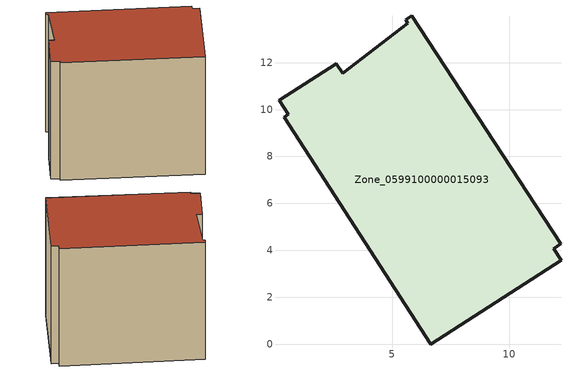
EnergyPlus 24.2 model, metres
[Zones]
Zone_0599100000015093
 floor ground (C_G): 5.83,13.99 12.2,4.28 11.89,4.07 12.2,3.58 6.64,0 0.4,9.67 0.56,9.79 0.17,10.4 2.62,11.96 2.88,11.56 5.67,13.69 5.58,13.84 z0
 wall outside (C_F): 5.83,13.99 5.58,13.84 5.67,13.69 2.88,11.56 2.62,11.96 0.17,10.4 0.56,9.79 0.4,9.67 6.64,0 12.2,3.58 11.89,4.07 12.2,4.28 5.83,13.99 z0:11.4
 roof outside (C_R): 12.2,4.28 5.83,13.99 5.58,13.84 5.67,13.69 2.88,11.56 2.62,11.96 0.17,10.4 0.56,9.79 0.4,9.67 6.64,0 12.2,3.58 11.89,4.07 z11.4
[BUILDING]
Pand.0599100000015093: North Axis=0; Terrain=City; Loads Convergence Tolerance Value=0.04; Temperature Convergence Tolerance Value=0.4; Solar Distribution=FullExterior; Maximum Number of Warmup Days=25; Minimum Number of Warmup Days=1
[Site:Location]
Rotterdam.The.Hague.AP_ZH_NLD Design_Conditions: Latitude=51.96; Longitude=4.45; Time Zone=1; Elevation=-4.5
[SITE:GROUNDTEMPERATURE:BUILDINGSURFACE]
18, 18, 18, 18, 18, 18, 18, 18, 18, 18, 18, 18
[MATERIAL] Thermal Absorptance=0.9; Solar Absorptance=0.7; Visible Absorptance=0.7
Name | Roughness | Thickness | Conductivity | Density | Specific Heat
G.TI.1946 | MediumSmooth | 0.15 | 1 | 540 | 1210
F.TI.1946 | Rough | 0.3 | 0.857143 | 1920 | 840
R.TI.1946 | MediumRough | 0.2 | 0.1 | 1500 | 1000
[CONSTRUCTION]
C_G: G.TI.1946
C_F: F.TI.1946
C_R: R.TI.1946
[ZONE]
Zone_0599100000015093: Type=1; Multiplier=1; Ceiling Height=Autocalculate; Volume=Autocalculate; Floor Area=autocalculate; Part of Total Floor Area=Yes
[ZONEINFILTRATION:DESIGNFLOWRATE]
Infil_Zone_0599100000015093: Zone or ZoneList or Space or SpaceList=Zone_0599100000015093; Schedule=AlwaysOn; Design Flow Rate Calculation Method=Flow/Area; Flow Rate per Floor Area=0.003; Constant Term Coefficient=1; Temperature Term Coefficient=0; Velocity Term Coefficient=0; Velocity Squared Term Coefficient=0
[HVACTEMPLATE:ZONE:IDEALLOADSAIRSYSTEM]
Zone_0599100000015093: Maximum Heating Supply Air Temperature=50; Minimum Cooling Supply Air Temperature=13; Maximum Heating Supply Air Humidity Ratio=0.0156; Minimum Cooling Supply Air Humidity Ratio=0.0077; Heating Limit=NoLimit; Cooling Limit=NoLimit; Dehumidification Control Type=ConstantSensibleHeatRatio; Cooling Sensible Heat Ratio=0.7; Dehumidification Setpoint=60; Humidification Control Type=None; Humidification Setpoint=30; Outdoor Air Method=None; Outdoor Air Flow Rate per Person=0.00944; Outdoor Air Flow Rate per Zone Floor Area=0; Outdoor Air Flow Rate per Zone=0; Demand Controlled Ventilation Type=None; Outdoor Air Economizer Type=NoEconomizer; Heat Recovery Type=None; Sensible Heat Recovery Effectiveness=0.7; Latent Heat Recovery Effectiveness=0.65
[ZONECONTROL:THERMOSTAT]
ThermostatControl_Zone_0599100000015093: Zone or ZoneList=Zone_0599100000015093; Control Type Schedule=DualSetpointControlType; Control 1=Thermostat_Zone_0599100000015093; Temperature Difference Between Cutout And Setpoint=0
[THERMOSTATSETPOINT:DUALSETPOINT]
Thermostat_Zone_0599100000015093: Heating Setpoint Temperature Schedule=HeatingSetpoint_Zone_0599100000015093; Cooling Setpoint Temperature Schedule=CoolingSetpoint_Zone_0599100000015093
[SCHEDULE:COMPACT]
HeatingSetpoint_Zone_0599100000015093: Through: 12/31, For: AllDays, Until: 24:00, 21
CoolingSetpoint_Zone_0599100000015093: Through: 12/31, For: AllDays, Until: 24:00, 24
DualSetpointControlType: Through: 12/31, For: AllDays, Until: 24:00, 4
AlwaysOn: Through: 12/31, For: AllDays, Until: 24:00, 1
